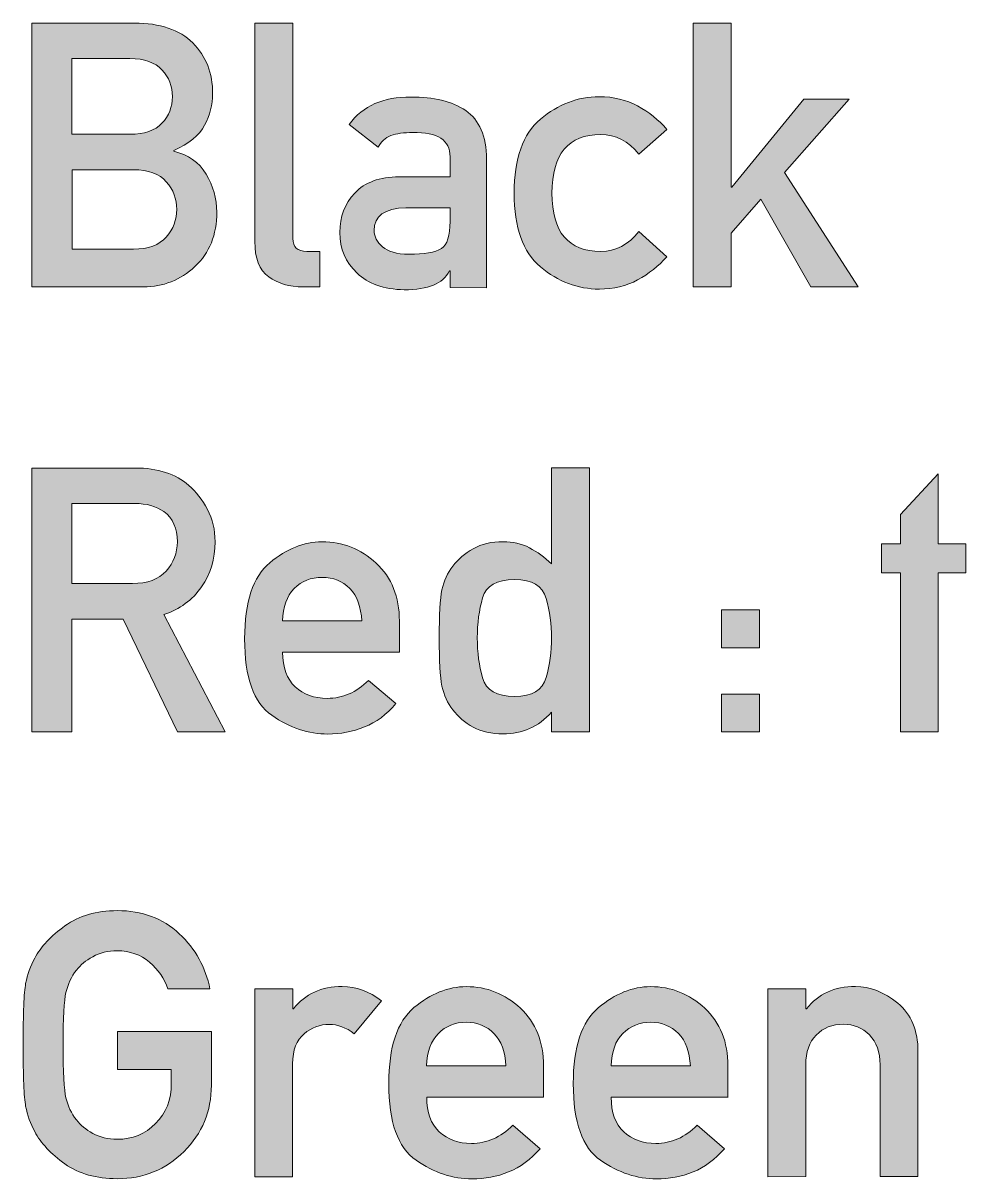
# Model space of a CAD drawing. Header units: inches. Extents: x 247 to 2765, y -1897 to -1110.
# Drawn here: x 840.23 to 850.99, y -1462.66 to -1449.46 of the extents above; entities that cross this region are included whole.
import ezdxf

# ---------------------------------------------------------------- set-up
doc = ezdxf.new("R2010")
doc.units = ezdxf.units.IN
doc.header["$MEASUREMENT"] = 0
doc.layers.add('Layer 1', color=7, linetype='Continuous')

# ---------------------------------------------------------------- blocks, each defined once
blk = doc.blocks.new('block 138')
at = {"layer": 'Layer 1', "true_color": 0x010101}
h = blk.add_hatch(color=18, dxfattribs=at)
h.dxf.hatch_style = 2
edge = h.paths.add_edge_path()
edge.add_spline(control_points=[(840.33, -1452.473), (840.33, -1452.473), (840.33, -1449.461), (840.33, -1449.461), (840.33, -1449.461), (841.499, -1449.461), (841.499, -1449.461), (841.792, -1449.461), (842.015, -1449.536), (842.166, -1449.687), (842.317, -1449.838), (842.393, -1450.033), (842.393, -1450.269), (842.393, -1450.393), (842.362, -1450.512), (842.301, -1450.627), (842.241, -1450.742), (842.123, -1450.838), (841.948, -1450.916), (841.948, -1450.916), (841.948, -1450.924), (841.948, -1450.924), (842.113, -1450.962), (842.236, -1451.049), (842.318, -1451.185), (842.399, -1451.321), (842.44, -1451.465), (842.44, -1451.619), (842.44, -1451.878), (842.358, -1452.085), (842.191, -1452.241), (842.025, -1452.395), (841.83, -1452.473), (841.603, -1452.473), (841.603, -1452.473), (840.33, -1452.473), (840.33, -1452.473), (840.33, -1452.473), (840.33, -1452.473), (840.33, -1452.473)], knot_values=[0, 0, 0, 0, 1, 1, 1, 2, 2, 2, 3, 3, 3, 4, 4, 4, 5, 5, 5, 6, 6, 6, 7, 7, 7, 8, 8, 8, 9, 9, 9, 10, 10, 10, 11, 11, 11, 12, 12, 12, 13, 13, 13, 13], degree=3, periodic=1)
edge = h.paths.add_edge_path()
edge.add_spline(control_points=[(841.448, -1449.866), (841.448, -1449.866), (840.787, -1449.866), (840.787, -1449.866), (840.787, -1449.866), (840.787, -1450.73), (840.787, -1450.73), (840.787, -1450.73), (841.448, -1450.73), (841.448, -1450.73), (841.613, -1450.73), (841.735, -1450.688), (841.814, -1450.604), (841.894, -1450.521), (841.934, -1450.419), (841.934, -1450.299), (841.934, -1450.183), (841.895, -1450.082), (841.814, -1449.996), (841.734, -1449.909), (841.613, -1449.866), (841.448, -1449.866)], knot_values=[0, 0, 0, 0, 1, 1, 1, 2, 2, 2, 3, 3, 3, 4, 4, 4, 5, 5, 5, 6, 6, 6, 7, 7, 7, 7], degree=3, periodic=1)
edge = h.paths.add_edge_path()
edge.add_spline(control_points=[(841.49, -1451.136), (841.49, -1451.136), (840.788, -1451.136), (840.788, -1451.136), (840.788, -1451.136), (840.788, -1452.042), (840.788, -1452.042), (840.788, -1452.042), (841.49, -1452.042), (841.49, -1452.042), (841.659, -1452.042), (841.784, -1451.995), (841.864, -1451.904), (841.944, -1451.812), (841.983, -1451.707), (841.983, -1451.588), (841.983, -1451.469), (841.944, -1451.364), (841.864, -1451.272), (841.784, -1451.182), (841.66, -1451.136), (841.49, -1451.136)], knot_values=[0, 0, 0, 0, 1, 1, 1, 2, 2, 2, 3, 3, 3, 4, 4, 4, 5, 5, 5, 6, 6, 6, 7, 7, 7, 7], degree=3, periodic=1)
h = blk.add_hatch(color=18, dxfattribs=at)
h.dxf.hatch_style = 2
edge = h.paths.add_edge_path()
edge.add_spline(control_points=[(842.874, -1451.953), (842.874, -1451.953), (842.874, -1449.462), (842.874, -1449.462), (842.874, -1449.462), (843.308, -1449.462), (843.308, -1449.462), (843.308, -1449.462), (843.308, -1451.919), (843.308, -1451.919), (843.308, -1452.019), (843.361, -1452.068), (843.469, -1452.068), (843.469, -1452.068), (843.616, -1452.068), (843.616, -1452.068), (843.616, -1452.068), (843.616, -1452.473), (843.616, -1452.473), (843.616, -1452.473), (843.425, -1452.473), (843.425, -1452.473), (843.269, -1452.473), (843.138, -1452.435), (843.033, -1452.358), (842.928, -1452.282), (842.874, -1452.146), (842.874, -1451.953)], knot_values=[0, 0, 0, 0, 1, 1, 1, 2, 2, 2, 3, 3, 3, 4, 4, 4, 5, 5, 5, 6, 6, 6, 7, 7, 7, 8, 8, 8, 9, 9, 9, 9], degree=3, periodic=1)
h = blk.add_hatch(color=18, dxfattribs=at)
h.dxf.hatch_style = 2
h.paths.add_polyline_path([(847.878, -1452.473), (847.878, -1449.461), (848.312, -1449.461), (848.312, -1451.335), (848.319, -1451.335), (849.144, -1450.328), (849.662, -1450.328), (848.921, -1451.167), (849.763, -1452.474), (849.222, -1452.474), (848.651, -1451.47), (848.312, -1451.858), (848.312, -1452.474)])
h = blk.add_hatch(color=18, dxfattribs=at)
h.dxf.hatch_style = 2
edge = h.paths.add_edge_path()
edge.add_spline(control_points=[(845.103, -1452.481), (845.103, -1452.481), (845.103, -1452.291), (845.103, -1452.291), (845.103, -1452.291), (845.096, -1452.291), (845.096, -1452.291), (845.056, -1452.365), (844.996, -1452.419), (844.915, -1452.452), (844.83, -1452.489), (844.717, -1452.506), (844.581, -1452.506), (844.343, -1452.499), (844.164, -1452.437), (844.044, -1452.315), (843.911, -1452.194), (843.845, -1452.039), (843.845, -1451.85), (843.845, -1451.671), (843.902, -1451.521), (844.016, -1451.401), (844.13, -1451.279), (844.299, -1451.217), (844.523, -1451.215), (844.523, -1451.215), (845.104, -1451.215), (845.104, -1451.215), (845.104, -1451.215), (845.104, -1450.987), (845.104, -1450.987), (845.106, -1450.798), (844.963, -1450.704), (844.676, -1450.711), (844.577, -1450.711), (844.493, -1450.721), (844.428, -1450.744), (844.362, -1450.773), (844.315, -1450.818), (844.281, -1450.879), (844.281, -1450.879), (843.95, -1450.618), (843.95, -1450.618), (844.11, -1450.405), (844.345, -1450.302), (844.655, -1450.306), (844.915, -1450.303), (845.125, -1450.354), (845.283, -1450.46), (845.439, -1450.569), (845.518, -1450.753), (845.521, -1451.013), (845.521, -1451.013), (845.521, -1452.483), (845.521, -1452.483), (845.521, -1452.483), (845.103, -1452.481), (845.103, -1452.481), (845.103, -1452.481), (845.103, -1452.481), (845.103, -1452.481)], knot_values=[0, 0, 0, 0, 1, 1, 1, 2, 2, 2, 3, 3, 3, 4, 4, 4, 5, 5, 5, 6, 6, 6, 7, 7, 7, 8, 8, 8, 9, 9, 9, 10, 10, 10, 11, 11, 11, 12, 12, 12, 13, 13, 13, 14, 14, 14, 15, 15, 15, 16, 16, 16, 17, 17, 17, 18, 18, 18, 19, 19, 19, 20, 20, 20, 20], degree=3, periodic=1)
edge = h.paths.add_edge_path()
edge.add_spline(control_points=[(845.103, -1451.726), (845.103, -1451.726), (845.103, -1451.569), (845.103, -1451.569), (845.103, -1451.569), (844.6, -1451.569), (844.6, -1451.569), (844.356, -1451.577), (844.234, -1451.664), (844.237, -1451.83), (844.237, -1451.901), (844.269, -1451.963), (844.333, -1452.014), (844.393, -1452.071), (844.493, -1452.099), (844.633, -1452.099), (844.809, -1452.102), (844.934, -1452.081), (845.006, -1452.035), (845.07, -1451.991), (845.103, -1451.888), (845.103, -1451.726)], knot_values=[0, 0, 0, 0, 1, 1, 1, 2, 2, 2, 3, 3, 3, 4, 4, 4, 5, 5, 5, 6, 6, 6, 7, 7, 7, 7], degree=3, periodic=1)
h = blk.add_hatch(color=18, dxfattribs=at)
h.dxf.hatch_style = 2
edge = h.paths.add_edge_path()
edge.add_spline(control_points=[(847.26, -1451.842), (847.26, -1451.842), (847.578, -1452.128), (847.578, -1452.128), (847.484, -1452.235), (847.374, -1452.323), (847.245, -1452.393), (847.117, -1452.463), (846.971, -1452.498), (846.808, -1452.498), (846.561, -1452.498), (846.336, -1452.414), (846.136, -1452.244), (845.936, -1452.075), (845.835, -1451.796), (845.835, -1451.402), (845.835, -1451.008), (845.935, -1450.728), (846.136, -1450.557), (846.336, -1450.388), (846.561, -1450.302), (846.808, -1450.302), (846.971, -1450.302), (847.117, -1450.337), (847.245, -1450.407), (847.374, -1450.478), (847.486, -1450.566), (847.578, -1450.674), (847.578, -1450.674), (847.26, -1450.957), (847.26, -1450.957), (847.139, -1450.808), (846.994, -1450.734), (846.825, -1450.734), (846.452, -1450.734), (846.267, -1450.956), (846.267, -1451.403), (846.267, -1451.847), (846.452, -1452.068), (846.825, -1452.068), (846.996, -1452.067), (847.142, -1451.992), (847.26, -1451.842)], knot_values=[0, 0, 0, 0, 1, 1, 1, 2, 2, 2, 3, 3, 3, 4, 4, 4, 5, 5, 5, 6, 6, 6, 7, 7, 7, 8, 8, 8, 9, 9, 9, 10, 10, 10, 11, 11, 11, 12, 12, 12, 13, 13, 13, 14, 14, 14, 14], degree=3, periodic=1)
h = blk.add_hatch(color=18, dxfattribs=at)
h.dxf.hatch_style = 2
edge = h.paths.add_edge_path()
edge.add_spline(control_points=[(840.33, -1457.552), (840.33, -1457.552), (840.33, -1454.541), (840.33, -1454.541), (840.33, -1454.541), (841.508, -1454.541), (841.508, -1454.541), (841.766, -1454.541), (841.971, -1454.607), (842.12, -1454.739), (842.203, -1454.812), (842.275, -1454.904), (842.333, -1455.014), (842.392, -1455.124), (842.421, -1455.246), (842.421, -1455.382), (842.421, -1455.577), (842.369, -1455.749), (842.266, -1455.898), (842.161, -1456.048), (842.019, -1456.153), (841.836, -1456.214), (841.836, -1456.214), (842.534, -1457.551), (842.534, -1457.551), (842.534, -1457.551), (841.993, -1457.551), (841.993, -1457.551), (841.993, -1457.551), (841.37, -1456.266), (841.37, -1456.266), (841.37, -1456.266), (840.785, -1456.266), (840.785, -1456.266), (840.785, -1456.266), (840.785, -1457.551), (840.785, -1457.551), (840.785, -1457.551), (840.33, -1457.552), (840.33, -1457.552), (840.33, -1457.552), (840.33, -1457.552), (840.33, -1457.552)], knot_values=[0, 0, 0, 0, 1, 1, 1, 2, 2, 2, 3, 3, 3, 4, 4, 4, 5, 5, 5, 6, 6, 6, 7, 7, 7, 8, 8, 8, 9, 9, 9, 10, 10, 10, 11, 11, 11, 12, 12, 12, 13, 13, 13, 14, 14, 14, 14], degree=3, periodic=1)
edge = h.paths.add_edge_path()
edge.add_spline(control_points=[(840.787, -1454.946), (840.787, -1454.946), (840.787, -1455.859), (840.787, -1455.859), (840.787, -1455.859), (841.477, -1455.859), (841.477, -1455.859), (841.648, -1455.859), (841.777, -1455.812), (841.862, -1455.717), (841.947, -1455.622), (841.99, -1455.51), (841.99, -1455.383), (841.99, -1455.229), (841.938, -1455.115), (841.836, -1455.039), (841.751, -1454.977), (841.639, -1454.946), (841.504, -1454.946), (841.504, -1454.946), (840.787, -1454.946), (840.787, -1454.946), (840.787, -1454.946), (840.787, -1454.946), (840.787, -1454.946)], knot_values=[0, 0, 0, 0, 1, 1, 1, 2, 2, 2, 3, 3, 3, 4, 4, 4, 5, 5, 5, 6, 6, 6, 7, 7, 7, 8, 8, 8, 8], degree=3, periodic=1)
h = blk.add_hatch(color=18, dxfattribs=at)
h.dxf.hatch_style = 2
edge = h.paths.add_edge_path()
edge.add_spline(control_points=[(846.262, -1457.552), (846.262, -1457.552), (846.262, -1457.329), (846.262, -1457.329), (846.112, -1457.494), (845.928, -1457.577), (845.709, -1457.577), (845.577, -1457.577), (845.463, -1457.551), (845.368, -1457.5), (845.272, -1457.448), (845.195, -1457.381), (845.134, -1457.3), (845.073, -1457.224), (845.033, -1457.134), (845.011, -1457.03), (844.99, -1456.926), (844.98, -1456.742), (844.98, -1456.478), (844.98, -1456.216), (844.99, -1456.033), (845.011, -1455.931), (845.033, -1455.828), (845.073, -1455.738), (845.134, -1455.661), (845.195, -1455.58), (845.273, -1455.515), (845.368, -1455.462), (845.462, -1455.408), (845.577, -1455.382), (845.709, -1455.382), (845.82, -1455.382), (845.92, -1455.404), (846.009, -1455.451), (846.099, -1455.498), (846.183, -1455.56), (846.263, -1455.635), (846.263, -1455.635), (846.263, -1454.539), (846.263, -1454.539), (846.263, -1454.539), (846.696, -1454.539), (846.696, -1454.539), (846.696, -1454.539), (846.696, -1457.551), (846.696, -1457.551), (846.696, -1457.551), (846.262, -1457.552), (846.262, -1457.552), (846.262, -1457.552), (846.262, -1457.552), (846.262, -1457.552)], knot_values=[0, 0, 0, 0, 1, 1, 1, 2, 2, 2, 3, 3, 3, 4, 4, 4, 5, 5, 5, 6, 6, 6, 7, 7, 7, 8, 8, 8, 9, 9, 9, 10, 10, 10, 11, 11, 11, 12, 12, 12, 13, 13, 13, 14, 14, 14, 15, 15, 15, 16, 16, 16, 17, 17, 17, 17], degree=3, periodic=1)
edge = h.paths.add_edge_path()
edge.add_spline(control_points=[(845.841, -1455.814), (845.637, -1455.814), (845.515, -1455.884), (845.475, -1456.023), (845.435, -1456.163), (845.414, -1456.314), (845.414, -1456.478), (845.414, -1456.646), (845.435, -1456.799), (845.475, -1456.938), (845.515, -1457.078), (845.638, -1457.149), (845.841, -1457.149), (846.04, -1457.149), (846.161, -1457.076), (846.202, -1456.932), (846.242, -1456.787), (846.262, -1456.636), (846.262, -1456.479), (846.262, -1456.326), (846.242, -1456.178), (846.202, -1456.032), (846.161, -1455.886), (846.04, -1455.814), (845.841, -1455.814)], knot_values=[0, 0, 0, 0, 1, 1, 1, 2, 2, 2, 3, 3, 3, 4, 4, 4, 5, 5, 5, 6, 6, 6, 7, 7, 7, 8, 8, 8, 8], degree=3, periodic=1)
h = blk.add_hatch(color=18, dxfattribs=at)
h.dxf.hatch_style = 2
h.paths.add_polyline_path([(850.245, -1457.554), (850.245, -1455.738), (850.031, -1455.738), (850.031, -1455.407), (850.245, -1455.407), (850.245, -1455.07), (850.678, -1454.609), (850.678, -1455.407), (850.993, -1455.407), (850.993, -1455.738), (850.678, -1455.738), (850.678, -1457.554)])
h = blk.add_hatch(color=18, dxfattribs=at)
h.dxf.hatch_style = 2
edge = h.paths.add_edge_path()
edge.add_spline(control_points=[(844.526, -1456.642), (844.526, -1456.642), (843.191, -1456.642), (843.191, -1456.642), (843.191, -1456.819), (843.24, -1456.951), (843.335, -1457.039), (843.431, -1457.127), (843.552, -1457.171), (843.701, -1457.171), (843.879, -1457.171), (844.035, -1457.104), (844.173, -1456.965), (844.173, -1456.965), (844.485, -1457.231), (844.485, -1457.231), (844.379, -1457.356), (844.259, -1457.445), (844.126, -1457.497), (843.993, -1457.55), (843.854, -1457.578), (843.709, -1457.578), (843.488, -1457.578), (843.275, -1457.507), (843.068, -1457.364), (842.861, -1457.223), (842.758, -1456.931), (842.758, -1456.49), (842.758, -1456.071), (842.853, -1455.783), (843.045, -1455.623), (843.236, -1455.464), (843.434, -1455.384), (843.642, -1455.384), (843.878, -1455.384), (844.084, -1455.464), (844.26, -1455.627), (844.437, -1455.79), (844.525, -1456.011), (844.525, -1456.288), (844.525, -1456.288), (844.526, -1456.642), (844.526, -1456.642), (844.526, -1456.642), (844.526, -1456.642), (844.526, -1456.642)], knot_values=[0, 0, 0, 0, 1, 1, 1, 2, 2, 2, 3, 3, 3, 4, 4, 4, 5, 5, 5, 6, 6, 6, 7, 7, 7, 8, 8, 8, 9, 9, 9, 10, 10, 10, 11, 11, 11, 12, 12, 12, 13, 13, 13, 14, 14, 14, 15, 15, 15, 15], degree=3, periodic=1)
edge = h.paths.add_edge_path()
edge.add_spline(control_points=[(843.19, -1456.287), (843.19, -1456.287), (844.095, -1456.287), (844.095, -1456.287), (844.088, -1456.126), (844.044, -1456.003), (843.959, -1455.917), (843.875, -1455.832), (843.77, -1455.789), (843.643, -1455.789), (843.515, -1455.789), (843.408, -1455.832), (843.324, -1455.917), (843.24, -1456.003), (843.196, -1456.126), (843.19, -1456.287)], knot_values=[0, 0, 0, 0, 1, 1, 1, 2, 2, 2, 3, 3, 3, 4, 4, 4, 5, 5, 5, 5], degree=3, periodic=1)
h = blk.add_hatch(color=18, dxfattribs=at)
h.dxf.hatch_style = 2
h.paths.add_polyline_path([(848.204, -1456.593), (848.204, -1456.161), (848.636, -1456.161), (848.636, -1456.593)])
h.paths.add_polyline_path([(848.204, -1457.552), (848.204, -1457.122), (848.636, -1457.122), (848.636, -1457.552)])
h = blk.add_hatch(color=18, dxfattribs=at)
h.dxf.hatch_style = 2
edge = h.paths.add_edge_path()
edge.add_spline(control_points=[(841.307, -1461.406), (841.307, -1461.406), (841.307, -1460.974), (841.307, -1460.974), (841.307, -1460.974), (842.378, -1460.974), (842.378, -1460.974), (842.378, -1460.974), (842.378, -1461.588), (842.378, -1461.588), (842.378, -1461.887), (842.274, -1462.139), (842.066, -1462.345), (841.857, -1462.551), (841.602, -1462.655), (841.303, -1462.655), (841.066, -1462.655), (840.868, -1462.6), (840.707, -1462.486), (840.547, -1462.372), (840.431, -1462.249), (840.361, -1462.117), (840.311, -1462.029), (840.278, -1461.932), (840.258, -1461.827), (840.238, -1461.723), (840.229, -1461.489), (840.229, -1461.127), (840.229, -1460.766), (840.238, -1460.531), (840.258, -1460.427), (840.278, -1460.323), (840.311, -1460.226), (840.361, -1460.138), (840.431, -1460.007), (840.547, -1459.884), (840.707, -1459.768), (840.868, -1459.652), (841.067, -1459.594), (841.303, -1459.594), (841.588, -1459.594), (841.824, -1459.682), (842.011, -1459.858), (842.199, -1460.034), (842.314, -1460.243), (842.361, -1460.487), (842.361, -1460.487), (841.88, -1460.487), (841.88, -1460.487), (841.843, -1460.371), (841.773, -1460.27), (841.672, -1460.183), (841.571, -1460.097), (841.448, -1460.053), (841.303, -1460.053), (841.195, -1460.053), (841.103, -1460.076), (841.024, -1460.12), (840.945, -1460.164), (840.884, -1460.215), (840.838, -1460.273), (840.779, -1460.35), (840.74, -1460.435), (840.718, -1460.528), (840.696, -1460.621), (840.685, -1460.82), (840.685, -1461.128), (840.685, -1461.44), (840.696, -1461.64), (840.718, -1461.733), (840.74, -1461.826), (840.779, -1461.908), (840.838, -1461.983), (840.884, -1462.044), (840.947, -1462.095), (841.024, -1462.138), (841.103, -1462.182), (841.195, -1462.205), (841.303, -1462.205), (841.476, -1462.205), (841.623, -1462.145), (841.742, -1462.025), (841.862, -1461.907), (841.921, -1461.754), (841.921, -1461.562), (841.921, -1461.562), (841.921, -1461.407), (841.921, -1461.407), (841.921, -1461.407), (841.307, -1461.407), (841.307, -1461.407), (841.307, -1461.407), (841.307, -1461.406), (841.307, -1461.406)], knot_values=[0, 0, 0, 0, 1, 1, 1, 2, 2, 2, 3, 3, 3, 4, 4, 4, 5, 5, 5, 6, 6, 6, 7, 7, 7, 8, 8, 8, 9, 9, 9, 10, 10, 10, 11, 11, 11, 12, 12, 12, 13, 13, 13, 14, 14, 14, 15, 15, 15, 16, 16, 16, 17, 17, 17, 18, 18, 18, 19, 19, 19, 20, 20, 20, 21, 21, 21, 22, 22, 22, 23, 23, 23, 24, 24, 24, 25, 25, 25, 26, 26, 26, 27, 27, 27, 28, 28, 28, 29, 29, 29, 30, 30, 30, 31, 31, 31, 31], degree=3, periodic=1)
h = blk.add_hatch(color=18, dxfattribs=at)
h.dxf.hatch_style = 2
edge = h.paths.add_edge_path()
edge.add_spline(control_points=[(842.874, -1462.632), (842.874, -1462.632), (842.874, -1460.487), (842.874, -1460.487), (842.874, -1460.487), (843.308, -1460.487), (843.308, -1460.487), (843.308, -1460.487), (843.308, -1460.715), (843.308, -1460.715), (843.308, -1460.715), (843.315, -1460.715), (843.315, -1460.715), (843.449, -1460.546), (843.634, -1460.46), (843.873, -1460.46), (844.029, -1460.46), (844.179, -1460.516), (844.321, -1460.626), (844.321, -1460.626), (844.009, -1460.999), (844.009, -1460.999), (843.915, -1460.929), (843.821, -1460.893), (843.723, -1460.893), (843.617, -1460.893), (843.521, -1460.93), (843.436, -1461.001), (843.35, -1461.072), (843.306, -1461.184), (843.306, -1461.342), (843.306, -1461.342), (843.306, -1462.632), (843.306, -1462.632), (843.306, -1462.632), (842.874, -1462.632), (842.874, -1462.632), (842.874, -1462.632), (842.874, -1462.632), (842.874, -1462.632)], knot_values=[0, 0, 0, 0, 1, 1, 1, 2, 2, 2, 3, 3, 3, 4, 4, 4, 5, 5, 5, 6, 6, 6, 7, 7, 7, 8, 8, 8, 9, 9, 9, 10, 10, 10, 11, 11, 11, 12, 12, 12, 13, 13, 13, 13], degree=3, periodic=1)
h = blk.add_hatch(color=18, dxfattribs=at)
h.dxf.hatch_style = 2
edge = h.paths.add_edge_path()
edge.add_spline(control_points=[(846.172, -1461.723), (846.172, -1461.723), (844.837, -1461.723), (844.837, -1461.723), (844.837, -1461.899), (844.885, -1462.031), (844.981, -1462.12), (845.077, -1462.208), (845.198, -1462.252), (845.347, -1462.252), (845.525, -1462.252), (845.682, -1462.183), (845.819, -1462.045), (845.819, -1462.045), (846.131, -1462.312), (846.131, -1462.312), (846.025, -1462.436), (845.905, -1462.525), (845.772, -1462.578), (845.639, -1462.631), (845.5, -1462.657), (845.355, -1462.657), (845.134, -1462.657), (844.921, -1462.587), (844.715, -1462.444), (844.507, -1462.301), (844.404, -1462.009), (844.404, -1461.568), (844.404, -1461.151), (844.5, -1460.862), (844.691, -1460.702), (844.882, -1460.544), (845.08, -1460.462), (845.288, -1460.462), (845.524, -1460.462), (845.73, -1460.544), (845.907, -1460.708), (846.083, -1460.871), (846.171, -1461.091), (846.171, -1461.368), (846.171, -1461.368), (846.172, -1461.723), (846.172, -1461.723), (846.172, -1461.723), (846.172, -1461.723), (846.172, -1461.723)], knot_values=[0, 0, 0, 0, 1, 1, 1, 2, 2, 2, 3, 3, 3, 4, 4, 4, 5, 5, 5, 6, 6, 6, 7, 7, 7, 8, 8, 8, 9, 9, 9, 10, 10, 10, 11, 11, 11, 12, 12, 12, 13, 13, 13, 14, 14, 14, 15, 15, 15, 15], degree=3, periodic=1)
edge = h.paths.add_edge_path()
edge.add_spline(control_points=[(844.836, -1461.367), (844.836, -1461.367), (845.741, -1461.367), (845.741, -1461.367), (845.733, -1461.206), (845.689, -1461.082), (845.604, -1460.997), (845.52, -1460.912), (845.415, -1460.869), (845.288, -1460.869), (845.161, -1460.869), (845.054, -1460.912), (844.97, -1460.997), (844.886, -1461.082), (844.841, -1461.206), (844.836, -1461.367)], knot_values=[0, 0, 0, 0, 1, 1, 1, 2, 2, 2, 3, 3, 3, 4, 4, 4, 5, 5, 5, 5], degree=3, periodic=1)
h = blk.add_hatch(color=18, dxfattribs=at)
h.dxf.hatch_style = 2
edge = h.paths.add_edge_path()
edge.add_spline(control_points=[(848.278, -1461.723), (848.278, -1461.723), (846.943, -1461.723), (846.943, -1461.723), (846.943, -1461.899), (846.991, -1462.031), (847.086, -1462.12), (847.182, -1462.208), (847.304, -1462.252), (847.453, -1462.252), (847.63, -1462.252), (847.787, -1462.183), (847.924, -1462.045), (847.924, -1462.045), (848.237, -1462.312), (848.237, -1462.312), (848.13, -1462.436), (848.011, -1462.525), (847.878, -1462.578), (847.745, -1462.631), (847.606, -1462.657), (847.461, -1462.657), (847.24, -1462.657), (847.027, -1462.587), (846.82, -1462.444), (846.613, -1462.301), (846.51, -1462.009), (846.51, -1461.568), (846.51, -1461.151), (846.606, -1460.862), (846.797, -1460.702), (846.988, -1460.544), (847.186, -1460.462), (847.393, -1460.462), (847.629, -1460.462), (847.835, -1460.544), (848.011, -1460.708), (848.188, -1460.871), (848.276, -1461.091), (848.276, -1461.368), (848.276, -1461.368), (848.276, -1461.723), (848.276, -1461.723), (848.276, -1461.723), (848.278, -1461.723), (848.278, -1461.723), (848.278, -1461.723), (848.278, -1461.723), (848.278, -1461.723)], knot_values=[0, 0, 0, 0, 1, 1, 1, 2, 2, 2, 3, 3, 3, 4, 4, 4, 5, 5, 5, 6, 6, 6, 7, 7, 7, 8, 8, 8, 9, 9, 9, 10, 10, 10, 11, 11, 11, 12, 12, 12, 13, 13, 13, 14, 14, 14, 15, 15, 15, 16, 16, 16, 16], degree=3, periodic=1)
edge = h.paths.add_edge_path()
edge.add_spline(control_points=[(846.943, -1461.367), (846.943, -1461.367), (847.847, -1461.367), (847.847, -1461.367), (847.84, -1461.206), (847.796, -1461.082), (847.711, -1460.997), (847.627, -1460.912), (847.521, -1460.869), (847.394, -1460.869), (847.267, -1460.869), (847.161, -1460.912), (847.076, -1460.997), (846.992, -1461.082), (846.947, -1461.206), (846.943, -1461.367)], knot_values=[0, 0, 0, 0, 1, 1, 1, 2, 2, 2, 3, 3, 3, 4, 4, 4, 5, 5, 5, 5], degree=3, periodic=1)
h = blk.add_hatch(color=18, dxfattribs=at)
h.dxf.hatch_style = 2
edge = h.paths.add_edge_path()
edge.add_spline(control_points=[(848.733, -1462.632), (848.733, -1462.632), (848.733, -1460.487), (848.733, -1460.487), (848.733, -1460.487), (849.165, -1460.487), (849.165, -1460.487), (849.165, -1460.487), (849.165, -1460.715), (849.165, -1460.715), (849.165, -1460.715), (849.173, -1460.715), (849.173, -1460.715), (849.307, -1460.546), (849.493, -1460.46), (849.731, -1460.46), (849.899, -1460.46), (850.06, -1460.524), (850.214, -1460.651), (850.368, -1460.777), (850.446, -1460.962), (850.446, -1461.205), (850.446, -1461.205), (850.446, -1462.631), (850.446, -1462.631), (850.446, -1462.631), (850.013, -1462.631), (850.013, -1462.631), (850.013, -1462.631), (850.013, -1461.353), (850.013, -1461.353), (850.013, -1461.209), (849.973, -1461.096), (849.892, -1461.014), (849.812, -1460.933), (849.712, -1460.891), (849.592, -1460.891), (849.467, -1460.891), (849.365, -1460.932), (849.285, -1461.015), (849.204, -1461.095), (849.164, -1461.209), (849.164, -1461.354), (849.164, -1461.354), (849.164, -1462.631), (849.164, -1462.631), (849.164, -1462.631), (848.733, -1462.632), (848.733, -1462.632), (848.733, -1462.632), (848.733, -1462.632), (848.733, -1462.632)], knot_values=[0, 0, 0, 0, 1, 1, 1, 2, 2, 2, 3, 3, 3, 4, 4, 4, 5, 5, 5, 6, 6, 6, 7, 7, 7, 8, 8, 8, 9, 9, 9, 10, 10, 10, 11, 11, 11, 12, 12, 12, 13, 13, 13, 14, 14, 14, 15, 15, 15, 16, 16, 16, 17, 17, 17, 17], degree=3, periodic=1)
at = {"layer": 'Layer 1', "lineweight": 0}
for points in [[(847.878, -1452.473), (847.878, -1449.461), (848.312, -1449.461), (848.312, -1451.335), (848.319, -1451.335), (849.144, -1450.328), (849.662, -1450.328), (848.921, -1451.167), (849.763, -1452.474), (849.222, -1452.474), (848.651, -1451.47), (848.312, -1451.858), (848.312, -1452.474), (847.878, -1452.473), (847.878, -1452.473)], [(850.245, -1457.554), (850.245, -1455.738), (850.031, -1455.738), (850.031, -1455.407), (850.245, -1455.407), (850.245, -1455.07), (850.678, -1454.609), (850.678, -1455.407), (850.993, -1455.407), (850.993, -1455.738), (850.678, -1455.738), (850.678, -1457.554), (850.245, -1457.554)], [(848.204, -1456.593), (848.204, -1456.161), (848.636, -1456.161), (848.636, -1456.593), (848.204, -1456.593)], [(848.204, -1457.552), (848.204, -1457.122), (848.636, -1457.122), (848.636, -1457.552), (848.204, -1457.552)]]:
    blk.add_lwpolyline(points, dxfattribs=at)
for points, knots in [([(840.33, -1452.473), (840.33, -1452.473), (840.33, -1449.461), (840.33, -1449.461), (840.33, -1449.461), (841.499, -1449.461), (841.499, -1449.461), (841.792, -1449.461), (842.015, -1449.536), (842.166, -1449.687), (842.317, -1449.838), (842.393, -1450.033), (842.393, -1450.269), (842.393, -1450.393), (842.362, -1450.512), (842.301, -1450.627), (842.241, -1450.742), (842.123, -1450.838), (841.948, -1450.916), (841.948, -1450.916), (841.948, -1450.924), (841.948, -1450.924), (842.113, -1450.962), (842.236, -1451.049), (842.318, -1451.185), (842.399, -1451.321), (842.44, -1451.465), (842.44, -1451.619), (842.44, -1451.878), (842.358, -1452.085), (842.191, -1452.241), (842.025, -1452.395), (841.83, -1452.473), (841.603, -1452.473), (841.603, -1452.473), (840.33, -1452.473), (840.33, -1452.473), (840.33, -1452.473), (840.33, -1452.473), (840.33, -1452.473)], [0, 0, 0, 0, 1, 1, 1, 2, 2, 2, 3, 3, 3, 4, 4, 4, 5, 5, 5, 6, 6, 6, 7, 7, 7, 8, 8, 8, 9, 9, 9, 10, 10, 10, 11, 11, 11, 12, 12, 12, 13, 13, 13, 13]), ([(842.874, -1451.953), (842.874, -1451.953), (842.874, -1449.462), (842.874, -1449.462), (842.874, -1449.462), (843.308, -1449.462), (843.308, -1449.462), (843.308, -1449.462), (843.308, -1451.919), (843.308, -1451.919), (843.308, -1452.019), (843.361, -1452.068), (843.469, -1452.068), (843.469, -1452.068), (843.616, -1452.068), (843.616, -1452.068), (843.616, -1452.068), (843.616, -1452.473), (843.616, -1452.473), (843.616, -1452.473), (843.425, -1452.473), (843.425, -1452.473), (843.269, -1452.473), (843.138, -1452.435), (843.033, -1452.358), (842.928, -1452.282), (842.874, -1452.146), (842.874, -1451.953)], [0, 0, 0, 0, 1, 1, 1, 2, 2, 2, 3, 3, 3, 4, 4, 4, 5, 5, 5, 6, 6, 6, 7, 7, 7, 8, 8, 8, 9, 9, 9, 9]), ([(841.448, -1449.866), (841.448, -1449.866), (840.787, -1449.866), (840.787, -1449.866), (840.787, -1449.866), (840.787, -1450.73), (840.787, -1450.73), (840.787, -1450.73), (841.448, -1450.73), (841.448, -1450.73), (841.613, -1450.73), (841.735, -1450.688), (841.814, -1450.604), (841.894, -1450.521), (841.934, -1450.419), (841.934, -1450.299), (841.934, -1450.183), (841.895, -1450.082), (841.814, -1449.996), (841.734, -1449.909), (841.613, -1449.866), (841.448, -1449.866)], [0, 0, 0, 0, 1, 1, 1, 2, 2, 2, 3, 3, 3, 4, 4, 4, 5, 5, 5, 6, 6, 6, 7, 7, 7, 7]), ([(845.103, -1452.481), (845.103, -1452.481), (845.103, -1452.291), (845.103, -1452.291), (845.103, -1452.291), (845.096, -1452.291), (845.096, -1452.291), (845.056, -1452.365), (844.996, -1452.419), (844.915, -1452.452), (844.83, -1452.489), (844.717, -1452.506), (844.581, -1452.506), (844.343, -1452.499), (844.164, -1452.437), (844.044, -1452.315), (843.911, -1452.194), (843.845, -1452.039), (843.845, -1451.85), (843.845, -1451.671), (843.902, -1451.521), (844.016, -1451.401), (844.13, -1451.279), (844.299, -1451.217), (844.523, -1451.215), (844.523, -1451.215), (845.104, -1451.215), (845.104, -1451.215), (845.104, -1451.215), (845.104, -1450.987), (845.104, -1450.987), (845.106, -1450.798), (844.963, -1450.704), (844.676, -1450.711), (844.577, -1450.711), (844.493, -1450.721), (844.428, -1450.744), (844.362, -1450.773), (844.315, -1450.818), (844.281, -1450.879), (844.281, -1450.879), (843.95, -1450.618), (843.95, -1450.618), (844.11, -1450.405), (844.345, -1450.302), (844.655, -1450.306), (844.915, -1450.303), (845.125, -1450.354), (845.283, -1450.46), (845.439, -1450.569), (845.518, -1450.753), (845.521, -1451.013), (845.521, -1451.013), (845.521, -1452.483), (845.521, -1452.483), (845.521, -1452.483), (845.103, -1452.481), (845.103, -1452.481), (845.103, -1452.481), (845.103, -1452.481), (845.103, -1452.481)], [0, 0, 0, 0, 1, 1, 1, 2, 2, 2, 3, 3, 3, 4, 4, 4, 5, 5, 5, 6, 6, 6, 7, 7, 7, 8, 8, 8, 9, 9, 9, 10, 10, 10, 11, 11, 11, 12, 12, 12, 13, 13, 13, 14, 14, 14, 15, 15, 15, 16, 16, 16, 17, 17, 17, 18, 18, 18, 19, 19, 19, 20, 20, 20, 20]), ([(847.26, -1451.842), (847.26, -1451.842), (847.578, -1452.128), (847.578, -1452.128), (847.484, -1452.235), (847.374, -1452.323), (847.245, -1452.393), (847.117, -1452.463), (846.971, -1452.498), (846.808, -1452.498), (846.561, -1452.498), (846.336, -1452.414), (846.136, -1452.244), (845.936, -1452.075), (845.835, -1451.796), (845.835, -1451.402), (845.835, -1451.008), (845.935, -1450.728), (846.136, -1450.557), (846.336, -1450.388), (846.561, -1450.302), (846.808, -1450.302), (846.971, -1450.302), (847.117, -1450.337), (847.245, -1450.407), (847.374, -1450.478), (847.486, -1450.566), (847.578, -1450.674), (847.578, -1450.674), (847.26, -1450.957), (847.26, -1450.957), (847.139, -1450.808), (846.994, -1450.734), (846.825, -1450.734), (846.452, -1450.734), (846.267, -1450.956), (846.267, -1451.403), (846.267, -1451.847), (846.452, -1452.068), (846.825, -1452.068), (846.996, -1452.067), (847.142, -1451.992), (847.26, -1451.842)], [0, 0, 0, 0, 1, 1, 1, 2, 2, 2, 3, 3, 3, 4, 4, 4, 5, 5, 5, 6, 6, 6, 7, 7, 7, 8, 8, 8, 9, 9, 9, 10, 10, 10, 11, 11, 11, 12, 12, 12, 13, 13, 13, 14, 14, 14, 14]), ([(841.49, -1451.136), (841.49, -1451.136), (840.788, -1451.136), (840.788, -1451.136), (840.788, -1451.136), (840.788, -1452.042), (840.788, -1452.042), (840.788, -1452.042), (841.49, -1452.042), (841.49, -1452.042), (841.659, -1452.042), (841.784, -1451.995), (841.864, -1451.904), (841.944, -1451.812), (841.983, -1451.707), (841.983, -1451.588), (841.983, -1451.469), (841.944, -1451.364), (841.864, -1451.272), (841.784, -1451.182), (841.66, -1451.136), (841.49, -1451.136)], [0, 0, 0, 0, 1, 1, 1, 2, 2, 2, 3, 3, 3, 4, 4, 4, 5, 5, 5, 6, 6, 6, 7, 7, 7, 7]), ([(845.103, -1451.726), (845.103, -1451.726), (845.103, -1451.569), (845.103, -1451.569), (845.103, -1451.569), (844.6, -1451.569), (844.6, -1451.569), (844.356, -1451.577), (844.234, -1451.664), (844.237, -1451.83), (844.237, -1451.901), (844.269, -1451.963), (844.333, -1452.014), (844.393, -1452.071), (844.493, -1452.099), (844.633, -1452.099), (844.809, -1452.102), (844.934, -1452.081), (845.006, -1452.035), (845.07, -1451.991), (845.103, -1451.888), (845.103, -1451.726)], [0, 0, 0, 0, 1, 1, 1, 2, 2, 2, 3, 3, 3, 4, 4, 4, 5, 5, 5, 6, 6, 6, 7, 7, 7, 7]), ([(840.33, -1457.552), (840.33, -1457.552), (840.33, -1454.541), (840.33, -1454.541), (840.33, -1454.541), (841.508, -1454.541), (841.508, -1454.541), (841.766, -1454.541), (841.971, -1454.607), (842.12, -1454.739), (842.203, -1454.812), (842.275, -1454.904), (842.333, -1455.014), (842.392, -1455.124), (842.421, -1455.246), (842.421, -1455.382), (842.421, -1455.577), (842.369, -1455.749), (842.266, -1455.898), (842.161, -1456.048), (842.019, -1456.153), (841.836, -1456.214), (841.836, -1456.214), (842.534, -1457.551), (842.534, -1457.551), (842.534, -1457.551), (841.993, -1457.551), (841.993, -1457.551), (841.993, -1457.551), (841.37, -1456.266), (841.37, -1456.266), (841.37, -1456.266), (840.785, -1456.266), (840.785, -1456.266), (840.785, -1456.266), (840.785, -1457.551), (840.785, -1457.551), (840.785, -1457.551), (840.33, -1457.552), (840.33, -1457.552), (840.33, -1457.552), (840.33, -1457.552), (840.33, -1457.552)], [0, 0, 0, 0, 1, 1, 1, 2, 2, 2, 3, 3, 3, 4, 4, 4, 5, 5, 5, 6, 6, 6, 7, 7, 7, 8, 8, 8, 9, 9, 9, 10, 10, 10, 11, 11, 11, 12, 12, 12, 13, 13, 13, 14, 14, 14, 14]), ([(846.262, -1457.552), (846.262, -1457.552), (846.262, -1457.329), (846.262, -1457.329), (846.112, -1457.494), (845.928, -1457.577), (845.709, -1457.577), (845.577, -1457.577), (845.463, -1457.551), (845.368, -1457.5), (845.272, -1457.448), (845.195, -1457.381), (845.134, -1457.3), (845.073, -1457.224), (845.033, -1457.134), (845.011, -1457.03), (844.99, -1456.926), (844.98, -1456.742), (844.98, -1456.478), (844.98, -1456.216), (844.99, -1456.033), (845.011, -1455.931), (845.033, -1455.828), (845.073, -1455.738), (845.134, -1455.661), (845.195, -1455.58), (845.273, -1455.515), (845.368, -1455.462), (845.462, -1455.408), (845.577, -1455.382), (845.709, -1455.382), (845.82, -1455.382), (845.92, -1455.404), (846.009, -1455.451), (846.099, -1455.498), (846.183, -1455.56), (846.263, -1455.635), (846.263, -1455.635), (846.263, -1454.539), (846.263, -1454.539), (846.263, -1454.539), (846.696, -1454.539), (846.696, -1454.539), (846.696, -1454.539), (846.696, -1457.551), (846.696, -1457.551), (846.696, -1457.551), (846.262, -1457.552), (846.262, -1457.552), (846.262, -1457.552), (846.262, -1457.552), (846.262, -1457.552)], [0, 0, 0, 0, 1, 1, 1, 2, 2, 2, 3, 3, 3, 4, 4, 4, 5, 5, 5, 6, 6, 6, 7, 7, 7, 8, 8, 8, 9, 9, 9, 10, 10, 10, 11, 11, 11, 12, 12, 12, 13, 13, 13, 14, 14, 14, 15, 15, 15, 16, 16, 16, 17, 17, 17, 17]), ([(840.787, -1454.946), (840.787, -1454.946), (840.787, -1455.859), (840.787, -1455.859), (840.787, -1455.859), (841.477, -1455.859), (841.477, -1455.859), (841.648, -1455.859), (841.777, -1455.812), (841.862, -1455.717), (841.947, -1455.622), (841.99, -1455.51), (841.99, -1455.383), (841.99, -1455.229), (841.938, -1455.115), (841.836, -1455.039), (841.751, -1454.977), (841.639, -1454.946), (841.504, -1454.946), (841.504, -1454.946), (840.787, -1454.946), (840.787, -1454.946), (840.787, -1454.946), (840.787, -1454.946), (840.787, -1454.946)], [0, 0, 0, 0, 1, 1, 1, 2, 2, 2, 3, 3, 3, 4, 4, 4, 5, 5, 5, 6, 6, 6, 7, 7, 7, 8, 8, 8, 8]), ([(844.526, -1456.642), (844.526, -1456.642), (843.191, -1456.642), (843.191, -1456.642), (843.191, -1456.819), (843.24, -1456.951), (843.335, -1457.039), (843.431, -1457.127), (843.552, -1457.171), (843.701, -1457.171), (843.879, -1457.171), (844.035, -1457.104), (844.173, -1456.965), (844.173, -1456.965), (844.485, -1457.231), (844.485, -1457.231), (844.379, -1457.356), (844.259, -1457.445), (844.126, -1457.497), (843.993, -1457.55), (843.854, -1457.578), (843.709, -1457.578), (843.488, -1457.578), (843.275, -1457.507), (843.068, -1457.364), (842.861, -1457.223), (842.758, -1456.931), (842.758, -1456.49), (842.758, -1456.071), (842.853, -1455.783), (843.045, -1455.623), (843.236, -1455.464), (843.434, -1455.384), (843.642, -1455.384), (843.878, -1455.384), (844.084, -1455.464), (844.26, -1455.627), (844.437, -1455.79), (844.525, -1456.011), (844.525, -1456.288), (844.525, -1456.288), (844.526, -1456.642), (844.526, -1456.642), (844.526, -1456.642), (844.526, -1456.642), (844.526, -1456.642)], [0, 0, 0, 0, 1, 1, 1, 2, 2, 2, 3, 3, 3, 4, 4, 4, 5, 5, 5, 6, 6, 6, 7, 7, 7, 8, 8, 8, 9, 9, 9, 10, 10, 10, 11, 11, 11, 12, 12, 12, 13, 13, 13, 14, 14, 14, 15, 15, 15, 15]), ([(843.19, -1456.287), (843.19, -1456.287), (844.095, -1456.287), (844.095, -1456.287), (844.088, -1456.126), (844.044, -1456.003), (843.959, -1455.917), (843.875, -1455.832), (843.77, -1455.789), (843.643, -1455.789), (843.515, -1455.789), (843.408, -1455.832), (843.324, -1455.917), (843.24, -1456.003), (843.196, -1456.126), (843.19, -1456.287)], [0, 0, 0, 0, 1, 1, 1, 2, 2, 2, 3, 3, 3, 4, 4, 4, 5, 5, 5, 5]), ([(845.841, -1455.814), (845.637, -1455.814), (845.515, -1455.884), (845.475, -1456.023), (845.435, -1456.163), (845.414, -1456.314), (845.414, -1456.478), (845.414, -1456.646), (845.435, -1456.799), (845.475, -1456.938), (845.515, -1457.078), (845.638, -1457.149), (845.841, -1457.149), (846.04, -1457.149), (846.161, -1457.076), (846.202, -1456.932), (846.242, -1456.787), (846.262, -1456.636), (846.262, -1456.479), (846.262, -1456.326), (846.242, -1456.178), (846.202, -1456.032), (846.161, -1455.886), (846.04, -1455.814), (845.841, -1455.814)], [0, 0, 0, 0, 1, 1, 1, 2, 2, 2, 3, 3, 3, 4, 4, 4, 5, 5, 5, 6, 6, 6, 7, 7, 7, 8, 8, 8, 8]), ([(841.307, -1461.406), (841.307, -1461.406), (841.307, -1460.974), (841.307, -1460.974), (841.307, -1460.974), (842.378, -1460.974), (842.378, -1460.974), (842.378, -1460.974), (842.378, -1461.588), (842.378, -1461.588), (842.378, -1461.887), (842.274, -1462.139), (842.066, -1462.345), (841.857, -1462.551), (841.602, -1462.655), (841.303, -1462.655), (841.066, -1462.655), (840.868, -1462.6), (840.707, -1462.486), (840.547, -1462.372), (840.431, -1462.249), (840.361, -1462.117), (840.311, -1462.029), (840.278, -1461.932), (840.258, -1461.827), (840.238, -1461.723), (840.229, -1461.489), (840.229, -1461.127), (840.229, -1460.766), (840.238, -1460.531), (840.258, -1460.427), (840.278, -1460.323), (840.311, -1460.226), (840.361, -1460.138), (840.431, -1460.007), (840.547, -1459.884), (840.707, -1459.768), (840.868, -1459.652), (841.067, -1459.594), (841.303, -1459.594), (841.588, -1459.594), (841.824, -1459.682), (842.011, -1459.858), (842.199, -1460.034), (842.314, -1460.243), (842.361, -1460.487), (842.361, -1460.487), (841.88, -1460.487), (841.88, -1460.487), (841.843, -1460.371), (841.773, -1460.27), (841.672, -1460.183), (841.571, -1460.097), (841.448, -1460.053), (841.303, -1460.053), (841.195, -1460.053), (841.103, -1460.076), (841.024, -1460.12), (840.945, -1460.164), (840.884, -1460.215), (840.838, -1460.273), (840.779, -1460.35), (840.74, -1460.435), (840.718, -1460.528), (840.696, -1460.621), (840.685, -1460.82), (840.685, -1461.128), (840.685, -1461.44), (840.696, -1461.64), (840.718, -1461.733), (840.74, -1461.826), (840.779, -1461.908), (840.838, -1461.983), (840.884, -1462.044), (840.947, -1462.095), (841.024, -1462.138), (841.103, -1462.182), (841.195, -1462.205), (841.303, -1462.205), (841.476, -1462.205), (841.623, -1462.145), (841.742, -1462.025), (841.862, -1461.907), (841.921, -1461.754), (841.921, -1461.562), (841.921, -1461.562), (841.921, -1461.407), (841.921, -1461.407), (841.921, -1461.407), (841.307, -1461.407), (841.307, -1461.407), (841.307, -1461.407), (841.307, -1461.406), (841.307, -1461.406)], [0, 0, 0, 0, 1, 1, 1, 2, 2, 2, 3, 3, 3, 4, 4, 4, 5, 5, 5, 6, 6, 6, 7, 7, 7, 8, 8, 8, 9, 9, 9, 10, 10, 10, 11, 11, 11, 12, 12, 12, 13, 13, 13, 14, 14, 14, 15, 15, 15, 16, 16, 16, 17, 17, 17, 18, 18, 18, 19, 19, 19, 20, 20, 20, 21, 21, 21, 22, 22, 22, 23, 23, 23, 24, 24, 24, 25, 25, 25, 26, 26, 26, 27, 27, 27, 28, 28, 28, 29, 29, 29, 30, 30, 30, 31, 31, 31, 31]), ([(842.874, -1462.632), (842.874, -1462.632), (842.874, -1460.487), (842.874, -1460.487), (842.874, -1460.487), (843.308, -1460.487), (843.308, -1460.487), (843.308, -1460.487), (843.308, -1460.715), (843.308, -1460.715), (843.308, -1460.715), (843.315, -1460.715), (843.315, -1460.715), (843.449, -1460.546), (843.634, -1460.46), (843.873, -1460.46), (844.029, -1460.46), (844.179, -1460.516), (844.321, -1460.626), (844.321, -1460.626), (844.009, -1460.999), (844.009, -1460.999), (843.915, -1460.929), (843.821, -1460.893), (843.723, -1460.893), (843.617, -1460.893), (843.521, -1460.93), (843.436, -1461.001), (843.35, -1461.072), (843.306, -1461.184), (843.306, -1461.342), (843.306, -1461.342), (843.306, -1462.632), (843.306, -1462.632), (843.306, -1462.632), (842.874, -1462.632), (842.874, -1462.632), (842.874, -1462.632), (842.874, -1462.632), (842.874, -1462.632)], [0, 0, 0, 0, 1, 1, 1, 2, 2, 2, 3, 3, 3, 4, 4, 4, 5, 5, 5, 6, 6, 6, 7, 7, 7, 8, 8, 8, 9, 9, 9, 10, 10, 10, 11, 11, 11, 12, 12, 12, 13, 13, 13, 13]), ([(846.172, -1461.723), (846.172, -1461.723), (844.837, -1461.723), (844.837, -1461.723), (844.837, -1461.899), (844.885, -1462.031), (844.981, -1462.12), (845.077, -1462.208), (845.198, -1462.252), (845.347, -1462.252), (845.525, -1462.252), (845.682, -1462.183), (845.819, -1462.045), (845.819, -1462.045), (846.131, -1462.312), (846.131, -1462.312), (846.025, -1462.436), (845.905, -1462.525), (845.772, -1462.578), (845.639, -1462.631), (845.5, -1462.657), (845.355, -1462.657), (845.134, -1462.657), (844.921, -1462.587), (844.715, -1462.444), (844.507, -1462.301), (844.404, -1462.009), (844.404, -1461.568), (844.404, -1461.151), (844.5, -1460.862), (844.691, -1460.702), (844.882, -1460.544), (845.08, -1460.462), (845.288, -1460.462), (845.524, -1460.462), (845.73, -1460.544), (845.907, -1460.708), (846.083, -1460.871), (846.171, -1461.091), (846.171, -1461.368), (846.171, -1461.368), (846.172, -1461.723), (846.172, -1461.723), (846.172, -1461.723), (846.172, -1461.723), (846.172, -1461.723)], [0, 0, 0, 0, 1, 1, 1, 2, 2, 2, 3, 3, 3, 4, 4, 4, 5, 5, 5, 6, 6, 6, 7, 7, 7, 8, 8, 8, 9, 9, 9, 10, 10, 10, 11, 11, 11, 12, 12, 12, 13, 13, 13, 14, 14, 14, 15, 15, 15, 15]), ([(848.278, -1461.723), (848.278, -1461.723), (846.943, -1461.723), (846.943, -1461.723), (846.943, -1461.899), (846.991, -1462.031), (847.086, -1462.12), (847.182, -1462.208), (847.304, -1462.252), (847.453, -1462.252), (847.63, -1462.252), (847.787, -1462.183), (847.924, -1462.045), (847.924, -1462.045), (848.237, -1462.312), (848.237, -1462.312), (848.13, -1462.436), (848.011, -1462.525), (847.878, -1462.578), (847.745, -1462.631), (847.606, -1462.657), (847.461, -1462.657), (847.24, -1462.657), (847.027, -1462.587), (846.82, -1462.444), (846.613, -1462.301), (846.51, -1462.009), (846.51, -1461.568), (846.51, -1461.151), (846.606, -1460.862), (846.797, -1460.702), (846.988, -1460.544), (847.186, -1460.462), (847.393, -1460.462), (847.629, -1460.462), (847.835, -1460.544), (848.011, -1460.708), (848.188, -1460.871), (848.276, -1461.091), (848.276, -1461.368), (848.276, -1461.368), (848.276, -1461.723), (848.276, -1461.723), (848.276, -1461.723), (848.278, -1461.723), (848.278, -1461.723), (848.278, -1461.723), (848.278, -1461.723), (848.278, -1461.723)], [0, 0, 0, 0, 1, 1, 1, 2, 2, 2, 3, 3, 3, 4, 4, 4, 5, 5, 5, 6, 6, 6, 7, 7, 7, 8, 8, 8, 9, 9, 9, 10, 10, 10, 11, 11, 11, 12, 12, 12, 13, 13, 13, 14, 14, 14, 15, 15, 15, 16, 16, 16, 16]), ([(848.733, -1462.632), (848.733, -1462.632), (848.733, -1460.487), (848.733, -1460.487), (848.733, -1460.487), (849.165, -1460.487), (849.165, -1460.487), (849.165, -1460.487), (849.165, -1460.715), (849.165, -1460.715), (849.165, -1460.715), (849.173, -1460.715), (849.173, -1460.715), (849.307, -1460.546), (849.493, -1460.46), (849.731, -1460.46), (849.899, -1460.46), (850.06, -1460.524), (850.214, -1460.651), (850.368, -1460.777), (850.446, -1460.962), (850.446, -1461.205), (850.446, -1461.205), (850.446, -1462.631), (850.446, -1462.631), (850.446, -1462.631), (850.013, -1462.631), (850.013, -1462.631), (850.013, -1462.631), (850.013, -1461.353), (850.013, -1461.353), (850.013, -1461.209), (849.973, -1461.096), (849.892, -1461.014), (849.812, -1460.933), (849.712, -1460.891), (849.592, -1460.891), (849.467, -1460.891), (849.365, -1460.932), (849.285, -1461.015), (849.204, -1461.095), (849.164, -1461.209), (849.164, -1461.354), (849.164, -1461.354), (849.164, -1462.631), (849.164, -1462.631), (849.164, -1462.631), (848.733, -1462.632), (848.733, -1462.632), (848.733, -1462.632), (848.733, -1462.632), (848.733, -1462.632)], [0, 0, 0, 0, 1, 1, 1, 2, 2, 2, 3, 3, 3, 4, 4, 4, 5, 5, 5, 6, 6, 6, 7, 7, 7, 8, 8, 8, 9, 9, 9, 10, 10, 10, 11, 11, 11, 12, 12, 12, 13, 13, 13, 14, 14, 14, 15, 15, 15, 16, 16, 16, 17, 17, 17, 17]), ([(844.836, -1461.367), (844.836, -1461.367), (845.741, -1461.367), (845.741, -1461.367), (845.733, -1461.206), (845.689, -1461.082), (845.604, -1460.997), (845.52, -1460.912), (845.415, -1460.869), (845.288, -1460.869), (845.161, -1460.869), (845.054, -1460.912), (844.97, -1460.997), (844.886, -1461.082), (844.841, -1461.206), (844.836, -1461.367)], [0, 0, 0, 0, 1, 1, 1, 2, 2, 2, 3, 3, 3, 4, 4, 4, 5, 5, 5, 5]), ([(846.943, -1461.367), (846.943, -1461.367), (847.847, -1461.367), (847.847, -1461.367), (847.84, -1461.206), (847.796, -1461.082), (847.711, -1460.997), (847.627, -1460.912), (847.521, -1460.869), (847.394, -1460.869), (847.267, -1460.869), (847.161, -1460.912), (847.076, -1460.997), (846.992, -1461.082), (846.947, -1461.206), (846.943, -1461.367)], [0, 0, 0, 0, 1, 1, 1, 2, 2, 2, 3, 3, 3, 4, 4, 4, 5, 5, 5, 5])]:
    blk.add_open_spline(points, degree=3, knots=knots, dxfattribs=at)
blk = doc.blocks.new('block 134')
at = {"layer": 'Layer 1'}
blk.add_blockref('block 138', (0, 0), dxfattribs=at)

msp = doc.modelspace()

# ---------------------------------------------------------------- block references
at = {"layer": 'Layer 1'}
msp.add_blockref('block 134', (0, 0), dxfattribs=at)

doc.saveas('drawing.dxf')
